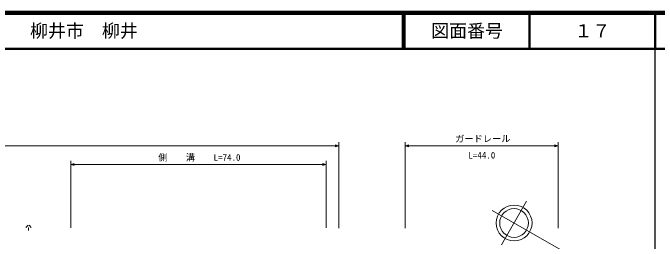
# Model space of a CAD drawing. Units: millimetres, scale not verified. Extents: x 40000 to 680000, y 20000 to 380000.
# Drawn here: x 400265 to 579500, y 316388 to 380000 of the extents above; entities that cross this region are included whole.
import ezdxf
from ezdxf.enums import TextEntityAlignment as Align

# ---------------------------------------------------------------- set-up
doc = ezdxf.new("R2010")
doc.units = ezdxf.units.MM
doc.header["$LTSCALE"] = 1000
for name, color, linetype, lineweight in [('M-BGD', 7, 'Continuous', 13), ('M-BMK-SRVR', 3, 'Continuous', 13), ('M-STR-HTXT', 7, 'Continuous', 13), ('M-TTL', 2, 'Continuous', 140), ('M-TTL-BAND', 7, 'Continuous', 25), ('M-TTL-LINE', 7, 'Continuous', 50)]:
    doc.layers.add(name, color=color, linetype=linetype, lineweight=lineweight)
doc.layers.add('M-TTL-TXT', color=7, linetype='Continuous')
doc.styles.add('ＭＳ ゴシック', font='')
doc.styles.get('ＭＳ ゴシック').set_extended_font_data('MS Gothic')

msp = doc.modelspace()

# ---------------------------------------------------------------- linework, layer by layer
at = {"layer": 'M-BGD'}
for p, q in [((404476, 320830), (403872, 320226)), ((404622, 320226), (404622, 319330)), ((404768, 320830), (405372, 320226))]:
    msp.add_line(p, q, dxfattribs=at)
at = {"layer": 'M-BMK-SRVR'}
for p, q in [((536216, 315371), (543186, 327512)), ((555312, 312480), (533630, 324927))]:
    msp.add_line(p, q, dxfattribs=at)
for radius in [5000, 4000]:
    msp.add_circle((539701, 321442), radius, dxfattribs=at)
at = {"layer": 'M-STR-HTXT'}
for p, q in [((168441, 342956), (490951, 342956)), ((490951, 343956), (490951, 319994)), ((509385, 319994), (509385, 343956)), ((509385, 342956), (551987, 342956)), ((551987, 343956), (551987, 319994)), ((416351, 320090), (416351, 338737)), ((416351, 337737), (487433, 337737)), ((487433, 338737), (487433, 320090))]:
    msp.add_line(p, q, dxfattribs=at)
for points in [[(489951, 343243), (490951, 342956), (489951, 342671)], [(510385, 342668), (509385, 342956), (510385, 343241)], [(550987, 343243), (551987, 342956), (550987, 342671)], [(417351, 337449), (416351, 337737), (417351, 338022)], [(486433, 338024), (487433, 337737), (486433, 337452)]]:
    msp.add_lwpolyline(points, dxfattribs=at)
at = {"layer": 'M-TTL'}
msp.add_line((680000, 380000), (40000, 380000), dxfattribs=at)
at = {"layer": 'M-TTL-BAND'}
msp.add_line((579000, 20000), (579000, 370000), dxfattribs=at)
at = {"layer": 'M-TTL-LINE'}
for p, q in [((508747, 380000), (508747, 370000)), ((509247, 380000), (509247, 370000)), ((543997, 380000), (543997, 370000)), ((579000, 380000), (579000, 370000)), ((40000, 370000), (680000, 370000))]:
    msp.add_line(p, q, dxfattribs=at)

# ---------------------------------------------------------------- texts
at = {"layer": 'M-STR-HTXT', "style": 'ＭＳ ゴシック'}
for s, p in [('ガードレール', (523311, 343456)), ('側\u3000\u3000溝\u3000\u3000L=74.0', (440704, 338237)), ('L=44.0', (526999, 338854))]:
    msp.add_text(s, height=1833, dxfattribs=at).set_placement(p, align=Align.BOTTOM_LEFT)
at = {"layer": 'M-TTL-TXT', "style": 'ＭＳ ゴシック'}
msp.add_text('柳井市\u3000柳井', height=3666, dxfattribs=at).set_placement((405024, 375000), align=Align.MIDDLE_LEFT)
for s, p in [('図面番号', (526622, 375000)), ('１７', (561497, 375000))]:
    msp.add_text(s, height=3666, dxfattribs=at).set_placement(p, align=Align.MIDDLE_CENTER)

doc.saveas('drawing.dxf')
